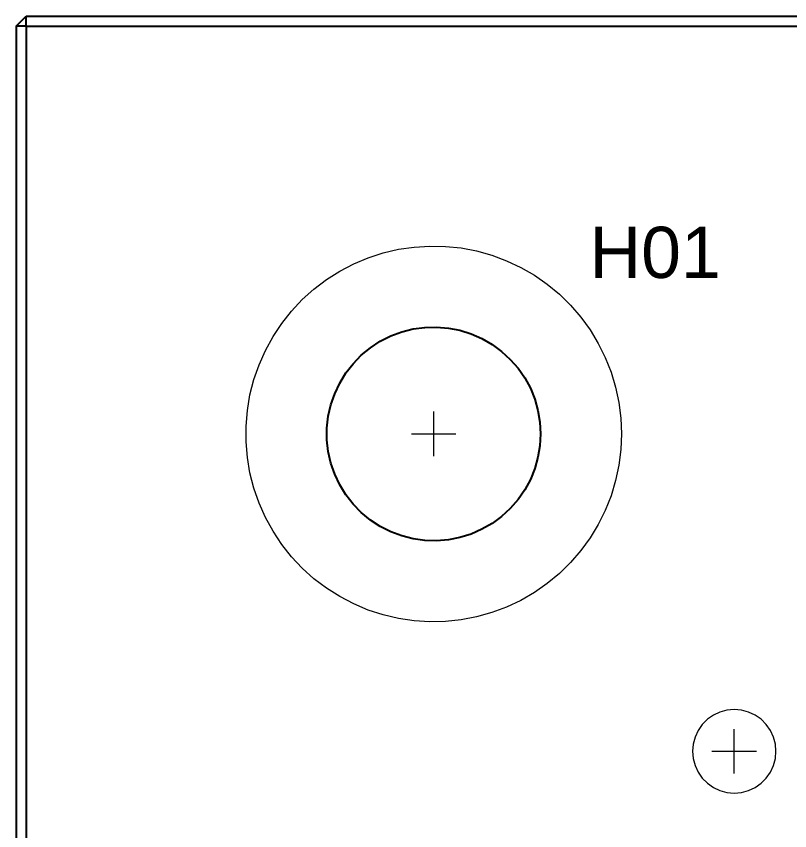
# Paper-space layout '04_孔表及加工说明' of a CAD drawing. Header units: millimetres. Extents: x 8 to 412, y 8 to 289.
# Drawn here: x 54.75 to 89.49, y 201.69 to 238.25 of the extents above; entities that cross this region are included whole.
import ezdxf

# ---------------------------------------------------------------- set-up
doc = ezdxf.new("R2010")
doc.units = ezdxf.units.MM
doc.linetypes.add('WP_HIDDEN', pattern=[2.3, 1.5, -0.8])
for name, color, linetype, lineweight in [('ANNOTATIONS', 7, 'CONTINUOUS', 18), ('HIDDEN', 7, 'WP_HIDDEN', 13), ('VISIBLE', 7, 'CONTINUOUS', 25)]:
    doc.layers.add(name, color=color, linetype=linetype, lineweight=lineweight)
doc.styles.add('CJK', font='Arial Unicode.ttf')

psp = doc.layouts.new('04_孔表及加工说明')

# ---------------------------------------------------------------- linework, layer by layer
at = {"layer": 'ANNOTATIONS'}
for p, q in [((73.5, 218.5), (73.5, 220.5)), ((72.5, 219.5), (74.5, 219.5)), ((87, 204.25), (87, 206.25)), ((86, 205.25), (88, 205.25))]:
    psp.add_line(p, q, dxfattribs=at)
at = {"layer": 'HIDDEN'}
for points in [[(81.938, 219.5), (81.908, 218.794), (81.819, 218.093), (81.672, 217.402), (81.468, 216.725), (81.208, 216.068), (80.894, 215.435), (80.528, 214.831), (80.112, 214.259), (79.651, 213.724), (79.146, 213.23), (78.601, 212.779), (78.021, 212.376), (77.409, 212.023), (76.77, 211.722), (76.107, 211.475), (75.427, 211.285), (74.733, 211.153), (74.03, 211.079), (73.323, 211.064), (72.618, 211.109), (71.919, 211.212), (71.231, 211.373), (70.559, 211.592), (69.907, 211.866), (69.281, 212.193), (68.685, 212.572), (68.122, 212.999), (67.597, 213.472), (67.113, 213.987), (66.674, 214.541), (66.283, 215.129), (65.942, 215.748), (65.655, 216.394), (65.423, 217.061), (65.247, 217.746), (65.129, 218.443), (65.07, 219.147), (65.07, 219.853), (65.129, 220.557), (65.247, 221.254), (65.423, 221.939), (65.655, 222.606), (65.942, 223.252), (66.283, 223.871), (66.674, 224.459), (67.113, 225.013), (67.597, 225.528), (68.122, 226.001), (68.685, 226.428), (69.281, 226.807), (69.907, 227.134), (70.559, 227.408), (71.231, 227.627), (71.919, 227.788), (72.618, 227.891), (73.323, 227.936), (74.03, 227.921), (74.733, 227.847), (75.427, 227.715), (76.107, 227.525), (76.77, 227.278), (77.409, 226.977), (78.021, 226.624), (78.601, 226.221), (79.146, 225.77), (79.651, 225.276), (80.112, 224.741), (80.528, 224.169), (80.894, 223.565), (81.208, 222.932), (81.468, 222.275), (81.672, 221.598), (81.819, 220.907), (81.908, 220.206), (81.938, 219.5)], [(85.125, 205.25), (85.153, 204.924), (85.238, 204.609), (85.376, 204.312), (85.564, 204.045), (85.795, 203.814), (86.062, 203.626), (86.359, 203.488), (86.674, 203.403), (87, 203.375), (87.326, 203.403), (87.641, 203.488), (87.938, 203.626), (88.205, 203.814), (88.436, 204.045), (88.624, 204.312), (88.762, 204.609), (88.847, 204.924), (88.875, 205.25), (88.847, 205.576), (88.762, 205.891), (88.624, 206.187), (88.436, 206.455), (88.205, 206.686), (87.938, 206.874), (87.641, 207.012), (87.326, 207.097), (87, 207.125), (86.674, 207.097), (86.359, 207.012), (86.062, 206.874), (85.795, 206.686), (85.564, 206.455), (85.376, 206.187), (85.238, 205.891), (85.153, 205.576), (85.125, 205.25)]]:
    psp.add_lwpolyline(points, dxfattribs=at)
at = {"layer": 'VISIBLE'}
for points in [[(54.75, 237.8), (55.2, 238.25)], [(55.2, 237.8), (55.2, 238.25)], [(55.2, 238.25), (166.8, 238.25)], [(54.75, 237.8), (54.75, 126.2)], [(55.2, 237.8), (54.75, 237.8)], [(55.2, 237.8), (55.2, 126.2)], [(55.2, 237.8), (166.8, 237.8)], [(78.3, 219.5), (78.271, 218.972), (78.184, 218.45), (78.04, 217.941), (77.841, 217.451), (77.589, 216.986), (77.288, 216.552), (76.941, 216.153), (76.551, 215.795), (76.125, 215.482), (75.667, 215.217), (75.183, 215.005), (74.678, 214.847), (74.159, 214.745), (73.632, 214.702), (73.104, 214.716), (72.58, 214.789), (72.067, 214.919), (71.572, 215.104), (71.1, 215.343), (70.657, 215.632), (70.249, 215.969), (69.88, 216.348), (69.555, 216.765), (69.279, 217.215), (69.053, 217.694), (68.881, 218.194), (68.765, 218.71), (68.707, 219.236), (68.707, 219.764), (68.765, 220.29), (68.881, 220.806), (69.053, 221.306), (69.279, 221.785), (69.555, 222.235), (69.88, 222.652), (70.249, 223.031), (70.657, 223.368), (71.1, 223.657), (71.572, 223.896), (72.067, 224.081), (72.58, 224.211), (73.104, 224.284), (73.632, 224.298), (74.159, 224.255), (74.678, 224.153), (75.183, 223.995), (75.667, 223.783), (76.125, 223.518), (76.551, 223.205), (76.941, 222.847), (77.288, 222.448), (77.589, 222.014), (77.841, 221.549), (78.04, 221.059), (78.184, 220.55), (78.271, 220.028), (78.3, 219.5)]]:
    psp.add_lwpolyline(points, dxfattribs=at)

# ---------------------------------------------------------------- texts
at = {"layer": 'ANNOTATIONS', "style": 'CJK'}
psp.add_text('H01', height=2.3, dxfattribs=at).set_placement((80.5, 226.5))

doc.saveas('drawing.dxf')
